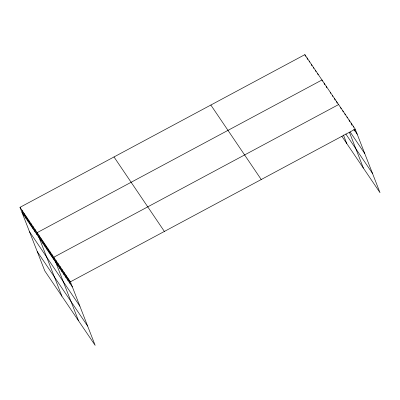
<?xml version="1.0" encoding="UTF-8"?>
<svg xmlns="http://www.w3.org/2000/svg" width="400" height="400" viewBox="0 0 400 400"><rect width="100%" height="100%" fill="white"/><g stroke="black" fill="none" stroke-linecap="round" stroke-linejoin="round"><path stroke-width="0.6" d="M20 207.335L70.385 281.825L95.155 345.35L44.765 270.86L20 207.335L304.845 54.65L355.235 129.14L380 192.665L341.85 136.265M338.605 104.56L53.76 257.245L78.525 320.77M70.385 281.825L355.235 129.14M353.77 129.15L357.235 134.27M350.195 132.03L364.745 153.54M345.815 133.96L372.485 173.395M210.845 105.035L261.235 179.525M114 156.95L164.385 231.44M22 212.465L72.385 286.955M29.515 231.735L79.9 306.225M37.255 251.59L87.64 326.08M353.155 126.07L353.6 127.21M354.49 129.49L355.155 131.2M351.075 122.995L351.965 125.275M349 119.925L349.665 121.635M346.92 116.85L347.365 117.99M344.84 113.775L345.285 114.915M342.76 110.705L343.205 111.845M340.685 107.63L341.13 108.77M349.41 132.27L363.375 168.085M336.525 101.485L337.195 103.195M334.45 98.415L335.115 100.125M332.37 95.34L332.815 96.48M330.29 92.27L330.735 93.41M326.135 86.125L326.8 87.835M324.055 83.05L324.725 84.76M322.42 81.115L321.98 79.975L37.13 232.66L61.9 296.185M343.405 134.935L346.745 143.5M317.695 73.645L318.14 74.785M315.555 70.48L316 71.62M313.41 67.315L313.855 68.455M311.27 64.15L311.94 65.86M309.13 60.98L309.575 62.12M306.99 57.815L307.655 59.525M304.845 54.65L305.515 56.36M68.31 278.755L70.31 283.885M66.23 275.68L68.23 280.81M64.15 272.605L66.15 277.735M62.07 269.535L64.075 274.665M59.995 266.46L61.995 271.59M57.915 263.39L59.915 268.52M55.835 260.315L57.835 265.445M51.68 254.17L53.68 259.3M49.6 251.1L51.6 256.23M47.525 248.025L49.525 253.155M45.445 244.95L47.445 250.085M43.365 241.88L45.365 247.01M41.29 238.805L43.29 243.935M39.21 235.735L41.21 240.865M34.99 229.495L36.99 234.625M32.85 226.33L34.85 231.46M30.705 223.165L32.705 228.295M28.565 220L30.565 225.13M26.425 216.83L28.425 221.96M24.285 213.665L26.285 218.795M22.14 210.5L24.14 215.63"/></g></svg>
